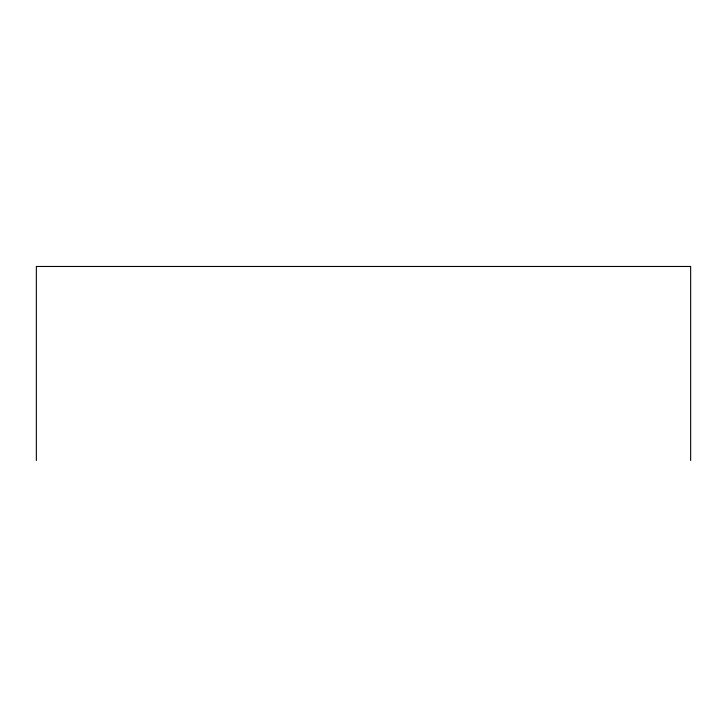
<?xml version="1.0" encoding="UTF-8"?>
<svg xmlns="http://www.w3.org/2000/svg" width="727" height="727" viewBox="0 0 727 727"><rect width="100%" height="100%" fill="white"/><g stroke="black" fill="none" stroke-linecap="round" stroke-linejoin="round"><path stroke-width="1.09" d="M690.65 460.527L690.65 266.473L36.35 266.473L36.35 460.527"/></g></svg>
